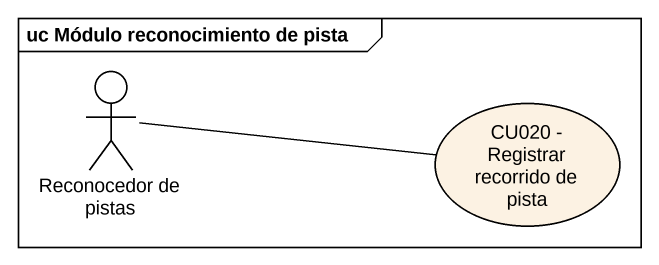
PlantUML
@startuml
mainframe uc Módulo reconocimiento de pista
actor "Reconocedor de pistas" as Reconocedor_de_pistas
usecase "CU020 - Registrar recorrido de pista" as CU020_Registrar_recorrido
Reconocedor_de_pistas -right- CU020_Registrar_recorrido
@enduml
